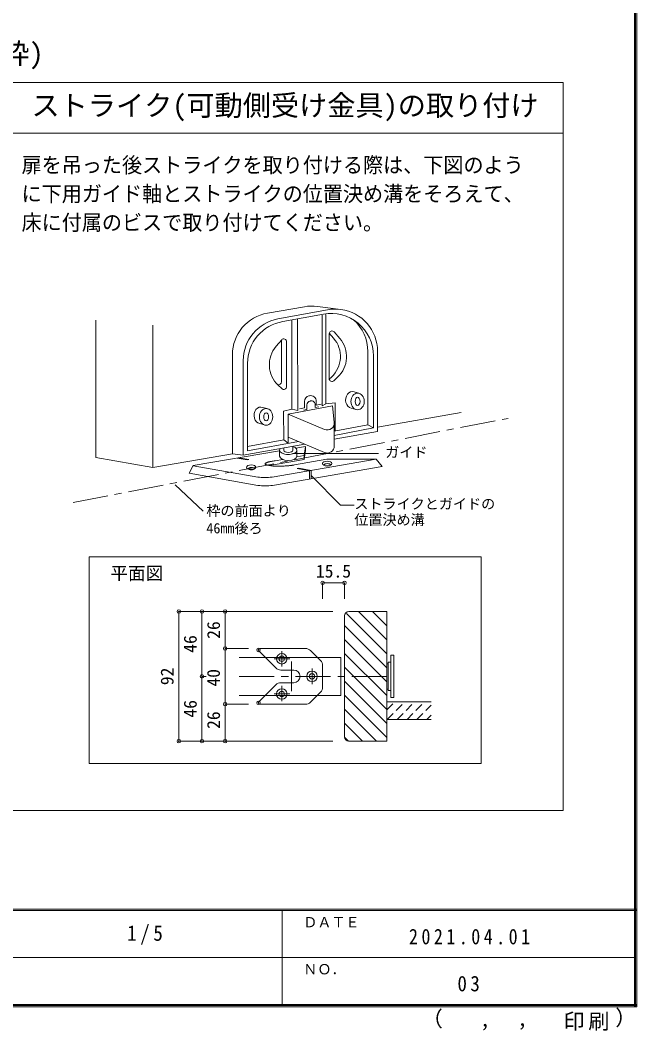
# Model space of a CAD drawing. Units: millimetres, scale not verified. Extents: x -973 to 977, y -718 to 696.
# Drawn here: x 539 to 977, y -718 to -1 of the extents above; entities that cross this region are included whole.
import ezdxf
from ezdxf.enums import TextEntityAlignment as Align

# ---------------------------------------------------------------- set-up
doc = ezdxf.new("R2010")
doc.units = ezdxf.units.MM
doc.header["$LTSCALE"] = 5
doc.header["$PDMODE"] = 32
doc.header["$PDSIZE"] = 2.5
doc.linetypes.add('CHAIN1', pattern=[8, 5, -1, 1, -1])
doc.linetypes.add('DASHED1', pattern=[1.8, 1.2, -0.6])
for name, color, linetype, lineweight in [('0-3_仕上げ', 2, 'Continuous', 9), ('0-4_枠', 3, 'Continuous', 9), ('0-6_扉', 6, 'Continuous', 9), ('0-7_金物', 7, 'Continuous', 9), ('0-C_ハッチ', 7, 'Continuous', 9), ('F-1_枠', 6, 'Continuous', 9)]:
    doc.layers.add(name, color=color, linetype=linetype, lineweight=lineweight)
doc.layers.add('F-A_文字', color=7, linetype='Continuous')
doc.styles.add('ＭＳ ゴシック', font='')
doc.styles.get('ＭＳ ゴシック').set_extended_font_data('MS Gothic')

msp = doc.modelspace()

# ---------------------------------------------------------------- linework, layer by layer
at = {"layer": '0-3_仕上げ'}
for p, q in [((799.195, -484.416), (830.74, -484.416)), ((799.195, -496.916), (830.74, -496.916))]:
    msp.add_line(p, q, dxfattribs=at)
at = {"layer": '0-4_枠'}
for p, q in [((772.195, -420.416), (799.195, -420.416)), ((799.195, -420.416), (799.195, -512.416)), ((769.195, -509.416), (769.195, -423.416)), ((772.195, -512.416), (799.195, -512.416))]:
    msp.add_line(p, q, dxfattribs=at)
for centre, start, end in [((772.195, -423.416), 90, 180), ((772.195, -509.416), 180, 270)]:
    msp.add_arc(centre, 3, start, end, dxfattribs=at)
at = {"layer": '0-6_扉'}
for p, q in [((694.4, -452.916), (766.695, -452.916)), ((766.695, -452.916), (766.695, -479.916)), ((694.4, -479.916), (766.695, -479.916))]:
    msp.add_line(p, q, dxfattribs=at)
at = {"layer": '0-7_金物'}
for p, q in [((802.195, -481.416), (802.195, -451.416)), ((804.195, -451.416), (802.195, -451.416)), ((804.195, -481.416), (804.195, -451.416)), ((799.195, -457.416), (800.195, -457.416)), ((802.195, -456.416), (800.195, -456.416)), ((800.195, -476.416), (800.195, -456.416)), ((800.195, -475.416), (799.195, -475.416)), ((802.195, -476.416), (800.195, -476.416)), ((804.195, -481.416), (802.195, -481.416))]:
    msp.add_line(p, q, dxfattribs=at)
at = {"layer": '0-C_ハッチ', "color": 3}
for p, q in [((134.896, -45.15), (924.496, -45.15)), ((924.496, -561.667), (924.496, -45.15)), ((924.496, -81.15), (134.896, -81.15)), ((-196.049, -561.667), (924.496, -561.667))]:
    msp.add_line(p, q, dxfattribs=at)
at = {"layer": '0-C_ハッチ'}
for p, q in [((714.591, -208.715), (740.778, -204.219)), ((757.239, -206.358), (721.977, -212.883)), ((750.004, -203.956), (766.662, -206.12)), ((754.272, -209.448), (725.522, -214.767)), ((731.809, -276.961), (731.809, -213.731)), ((735.918, -213.034), (735.998, -277.758)), ((753.431, -210.165), (753.431, -274.451)), ((756.077, -273.128), (756.077, -209.729)), ((765.828, -226.666), (761.898, -222.095)), ((720.721, -232.273), (724.651, -227.702)), ((724.419, -257.563), (724.419, -227.971)), ((728.167, -260.877), (728.167, -229.006)), ((758.381, -255.27), (758.381, -223.398)), ((761.497, -226.491), (758.437, -222.93)), ((785.774, -287.906), (785.774, -236.006)), ((792.698, -235.857), (792.698, -292.663)), ((689.667, -238.282), (689.667, -308.451)), ((697.435, -242.382), (697.435, -309.46)), ((789.73, -238.947), (789.73, -290.13)), ((700.403, -244.368), (700.403, -306.465)), ((760.027, -254.103), (758.412, -255.621)), ((764.357, -254.278), (761.751, -256.728)), ((722.191, -259.885), (724.798, -262.335)), ((776.051, -264.677), (779.288, -265.563)), ((740.826, -271.373), (740.826, -275.901)), ((744.362, -267.383), (744.007, -267.458)), ((745.079, -271.06), (744.83, -271.112)), ((749.182, -271.298), (749.182, -274.152)), ((711.127, -275.617), (714.363, -276.503)), ((731.809, -276.961), (725.892, -278.199)), ((725.892, -278.199), (726.112, -298.705)), ((729.199, -280.411), (760.78, -274.629)), ((731.809, -276.961), (735.998, -277.758)), ((740.826, -275.901), (737.221, -276.656)), ((742.603, -277.023), (740.08, -277.551)), ((742.603, -273.853), (742.603, -277.023)), ((748.452, -273.801), (748.452, -275.799)), ((750.976, -275.27), (748.452, -275.799)), ((752.787, -273.398), (749.182, -274.152)), ((761.952, -286.181), (760.78, -274.629)), ((773.971, -276.182), (777.208, -277.068)), ((755.037, -291.294), (729.198, -280.414)), ((729.199, -280.411), (729.199, -300.909)), ((761.977, -286.686), (761.977, -303.001)), ((709.046, -287.122), (712.283, -288.008)), ((761.977, -292.391), (785.774, -287.906)), ((789.73, -290.13), (761.977, -295.446)), ((761.977, -298.08), (792.698, -292.663)), ((789.73, -290.13), (785.774, -287.906)), ((726.112, -298.705), (700.403, -303.466)), ((700.403, -306.465), (736.546, -299.823)), ((726.112, -298.705), (729.199, -300.909)), ((755.037, -307.609), (729.199, -296.729)), ((661.934, -316.804), (723.219, -306.476)), ((697.435, -309.46), (741.134, -301.755)), ((723.219, -305.959), (723.219, -310.135)), ((726.281, -305.959), (726.281, -304.374)), ((732.456, -305.959), (732.456, -303.285)), ((741.583, -303.381), (734.807, -304.523)), ((735.518, -305.959), (735.518, -310.135)), ((741.583, -303.381), (740.677, -309.818)), ((741.583, -306.139), (740.677, -312.576)), ((741.583, -306.139), (741.583, -303.381)), ((689.762, -308.463), (697.435, -309.46)), ((693.151, -311.543), (700.19, -312.775)), ((694.284, -311.352), (701.246, -312.571)), ((700.19, -312.775), (701.246, -312.571)), ((716.093, -316.912), (740.677, -312.576)), ((791.598, -312.453), (717.864, -325.026)), ((719.96, -313.472), (725.449, -312.504)), ((756.687, -312.366), (733.663, -316.426)), ((735.394, -310.75), (740.677, -309.818)), ((740.677, -309.818), (740.677, -312.576)), ((791.581, -312.254), (756.687, -312.366)), ((796.03, -317.441), (791.651, -312.282)), ((659.004, -322.307), (661.865, -316.85)), ((707.8, -330.91), (659.004, -322.307)), ((661.933, -317.001), (707.647, -325.004)), ((718.126, -330.926), (796.03, -317.441)), ((735.6, -318.973), (736.727, -318.781)), ((735.6, -318.973), (744.365, -320.507)), ((736.727, -318.781), (745.492, -320.315)), ((744.365, -320.507), (744.365, -326.384)), ((745.492, -320.315), (745.492, -326.189)), ((587.928, -528.236), (587.928, -381.58)), ((866.264, -381.58), (587.928, -381.58)), ((866.264, -528.236), (866.264, -381.58)), ((720.566, -460.452), (708.488, -448.373)), ((741.624, -446.666), (709.195, -446.666)), ((745.159, -448.131), (752.23, -455.202)), ((753.695, -458.737), (753.695, -474.095)), ((724.102, -461.916), (733.195, -461.916)), ((720.566, -472.381), (708.488, -484.459)), ((724.102, -470.916), (733.195, -470.916)), ((752.23, -477.631), (745.159, -484.702)), ((741.624, -486.166), (709.195, -486.166)), ((587.928, -528.236), (866.264, -528.236))]:
    msp.add_line(p, q, dxfattribs=at)
at = {"layer": '0-C_ハッチ', "color": 2}
for p, q in [((592.818, -311.254), (592.818, -213.837)), ((633.267, -318.366), (633.267, -217.394)), ((792.698, -289.736), (851.959, -279.25)), ((633.267, -318.366), (592.818, -311.254)), ((689.762, -308.463), (633.267, -318.366))]:
    msp.add_line(p, q, dxfattribs=at)
at = {"layer": '0-C_ハッチ', "color": 4, "linetype": 'CHAIN1'}
for p, q in [((576.663, -343.166), (885.274, -283.472)), ((724.695, -448.425), (724.695, -459.415)), ((719.369, -453.916), (730.477, -453.916)), ((731.695, -455.916), (731.695, -476.916)), ((746.195, -460.848), (746.195, -471.957)), ((694.4, -466.416), (801.551, -466.416)), ((724.695, -473.032), (724.695, -483.902)), ((719.369, -478.916), (730.477, -478.916))]:
    msp.add_line(p, q, dxfattribs=at)
at = {"layer": '0-C_ハッチ', "color": 4}
for p, q in [((732.325, -308.286), (793.314, -308.286)), ((745.734, -324.227), (766.373, -344.866)), ((649.168, -330.655), (668.931, -349.255)), ((766.373, -344.866), (776.185, -344.866)), ((753.695, -400.108), (753.695, -411.358)), ((769.195, -400.108), (753.695, -400.108)), ((769.195, -400.108), (769.195, -411.358)), ((651.622, -420.416), (667.669, -420.416)), ((651.622, -420.416), (651.622, -512.416)), ((667.669, -420.416), (760.9, -420.416)), ((668.093, -420.416), (668.093, -466.416)), ((684.565, -420.416), (684.565, -446.666)), ((799.195, -450.393), (770.707, -421.904)), ((799.195, -440.493), (779.118, -420.416)), ((799.195, -430.594), (789.017, -420.416)), ((799.195, -420.694), (798.917, -420.416)), ((799.195, -460.292), (769.195, -430.292)), ((799.195, -470.192), (769.195, -440.192)), ((684.565, -446.666), (701.037, -446.666)), ((684.565, -446.666), (684.565, -486.166)), ((799.195, -480.091), (769.195, -450.091)), ((799.195, -489.991), (769.195, -459.991)), ((668.093, -466.416), (671.084, -466.416)), ((668.093, -466.416), (668.093, -512.416)), ((799.195, -499.89), (769.195, -469.89)), ((799.195, -509.79), (769.195, -479.79)), ((684.565, -486.166), (701.037, -486.166)), ((684.565, -486.166), (684.565, -512.416)), ((791.922, -512.416), (769.195, -489.689)), ((782.022, -512.416), (769.195, -499.589)), ((651.622, -512.416), (667.669, -512.416)), ((667.669, -512.416), (760.9, -512.416)), ((772.123, -512.416), (769.195, -509.488))]:
    msp.add_line(p, q, dxfattribs=at)
at = {"layer": '0-C_ハッチ', "color": 4, "linetype": 'DASHED1'}
for p, q in [((799.195, -490.095), (804.873, -484.416)), ((799.444, -496.916), (811.944, -484.416)), ((806.515, -496.916), (819.015, -484.416)), ((813.586, -496.916), (826.086, -484.416)), ((820.658, -496.916), (830.74, -486.834)), ((827.729, -496.916), (830.74, -493.905))]:
    msp.add_line(p, q, dxfattribs=at)
at = {"layer": '0-C_ハッチ'}
for points in [[(753.431, -274.451), (756.077, -273.128), (762.712, -272.467), (762.712, -292.253)], [(712.945, -315.595), (712.971, -315.461), (713.044, -315.332), (713.162, -315.207), (713.326, -315.086), (713.535, -314.97), (713.791, -314.859), (714.063, -314.754), (714.326, -314.657), (714.577, -314.569), (714.819, -314.49), (715.049, -314.419), (715.269, -314.356), (715.478, -314.302), (715.677, -314.257), (715.864, -314.217), (716.036, -314.18), (716.194, -314.147), (716.339, -314.118), (716.469, -314.091), (716.585, -314.068), (716.688, -314.048), (716.776, -314.032), (717.312, -313.937), (717.898, -313.834), (718.535, -313.722), (719.222, -313.601), (719.96, -313.471)], [(733.663, -316.425), (733.288, -316.491), (732.935, -316.553), (732.605, -316.611), (732.297, -316.665), (732.012, -316.716), (731.752, -316.749), (731.439, -316.785), (731.072, -316.824), (730.652, -316.866), (730.178, -316.912), (729.651, -316.961), (729.07, -317.013), (728.436, -317.068), (727.764, -317.122), (727.071, -317.171), (726.357, -317.215), (725.621, -317.254), (724.864, -317.288), (724.086, -317.317), (723.286, -317.341), (722.466, -317.36), (721.641, -317.368), (720.83, -317.359), (720.034, -317.332), (719.251, -317.289), (718.482, -317.228), (717.727, -317.15), (716.986, -317.054), (716.259, -316.942), (715.579, -316.819), (714.977, -316.694), (714.455, -316.565), (714.012, -316.434), (713.647, -316.299), (713.362, -316.161), (713.156, -316.02), (713.028, -315.877), (712.964, -315.734), (712.945, -315.595)]]:
    msp.add_lwpolyline(points, dxfattribs=at)
for centre, radius in [((724.695, -453.916), 3.75), ((724.695, -453.916), 1.95), ((746.195, -466.416), 3.75), ((746.195, -466.416), 1.95), ((724.695, -478.916), 3.75), ((724.695, -478.916), 1.95)]:
    msp.add_circle(centre, radius, dxfattribs=at)
for centre, radius, start, end in [((746.237, -233.718), 30, 82.7856, 100.48305), ((762.698, -235.857), 30, 82.48094, 100.48305), ((762.698, -235.857), 30, 0, 82.48094), ((719.667, -238.282), 30, 99.74095, 180), ((727.435, -242.382), 30, 100.48305, 180), ((730.403, -244.368), 30, 99.36428, 180), ((759.73, -238.947), 30, 0, 100.48305), ((755.774, -236.006), 30, 0, 48.66116), ((760.381, -223.398), 2, 40.68451, 180), ((726.167, -229.006), 2, 0, 139.31549), ((746.331, -239.529), 20, 313.21984, 40.68451), ((750.661, -239.704), 20, 313.21984, 40.68451), ((735.887, -245.311), 20, 139.31549, 226.78016), ((722.419, -257.563), 2, 249.98399, 0), ((760.381, -255.27), 2, 180, 313.21984), ((726.167, -260.877), 2, 226.78016, 0), ((744.826, -271.373), 4, 101.82187, 180), ((745.403, -273.853), 2.8, 101.82187, 180), ((745.182, -271.298), 4, 0, 101.82187), ((745.652, -273.801), 2.8, 0, 101.82187), ((756.977, -286.686), 5, 247.16514, 5.79361), ((756.977, -303.001), 5, 247.16514, 0), ((791.581, -312.354), 0.1, 279.67723, 90.18383), ((661.95, -316.902), 0.1, 99.56556, 260.07017), ((712.821, -295.453), 30, 260.07017, 279.67723), ((713.009, -301.366), 30, 260.001, 279.82085), ((709.195, -447.666), 1, 90, 225), ((741.624, -451.666), 5, 45, 90), ((748.695, -458.737), 5, 0, 45), ((724.102, -456.916), 5, 225, 270), ((733.195, -466.416), 4.5, 270, 90), ((724.102, -475.916), 5, 90, 135), ((748.695, -474.095), 5, 315, 360), ((709.195, -485.166), 1, 135, 270), ((741.624, -481.166), 5, 270, 315)]:
    msp.add_arc(centre, radius, start, end, dxfattribs=at)
for centre, major_axis, ratio, start_param, end_param in [((774.718, -270.347), (0, 5.909), 0.8, 5.9972568, 9.2661127), ((709.793, -281.287), (0, 5.909), 0.8, 5.9972568, 9.2661127), ((729.369, -305.959), (6.15, 0), 0.5, 2.7689685, 7.3280663), ((729.369, -305.959), (3.087, 0), 0.5, 3.1415927, 6.2831853), ((729.369, -310.135), (6.15, 0), 0.5, 3.1415927, 6.2831853)]:
    msp.add_ellipse(centre, major_axis=major_axis, ratio=ratio, start_param=start_param, end_param=end_param, dxfattribs=at)
for centre, major_axis, ratio in [((778.525, -271.392), (0, 5.909), 0.8), ((778.525, -271.392), (0, 2.909), 0.593777), ((713.6, -282.332), (0, 5.909), 0.8), ((713.6, -282.332), (0, 2.909), 0.593777), ((756.85, -315.459), (3.31, 0), 0.5), ((703.082, -318.089), (3.31, 0), 0.5), ((703.209, -319.017), (2.184, 0), 0.4), ((756.977, -316.388), (2.184, 0), 0.4)]:
    msp.add_ellipse(centre, major_axis=major_axis, ratio=ratio, dxfattribs=at)
for p in [(753.695, -400.108), (769.195, -400.108), (651.622, -420.416), (668.093, -420.416), (684.565, -420.416), (684.565, -446.666), (708.195, -447.666), (668.093, -466.416), (684.565, -486.166), (708.195, -485.166), (651.622, -512.416), (668.093, -512.416), (684.565, -512.416)]:
    msp.add_point(p, dxfattribs=at)
at = {"layer": 'F-1_枠'}
for p, q in [((974.986, 695.833), (974.986, -700.833)), ((975.82, 695.833), (975.82, -700.833)), ((976.653, 695.833), (976.653, -700.833)), ((976.653, -631.667), (-973.347, -631.667)), ((976.653, -632.5), (-973.347, -632.5)), ((724.986, -632.5), (724.986, -699.167)), ((1.653, -665.833), (974.986, -665.834)), ((976.653, -699.167), (-973.347, -699.167)), ((976.653, -700), (-973.347, -700)), ((976.653, -700.833), (-973.347, -700.833))]:
    msp.add_line(p, q, dxfattribs=at)

# ---------------------------------------------------------------- texts
at = {"layer": '0-C_ハッチ', "style": 'ＭＳ ゴシック'}
for s, height, p in [('■ガイドランナーの取り付け(ＭＵＫＵ固定枠)', 14.66, (135.782, -36.312)), ('ストライク(可動側受け金具)の取り付け', 14.66, (547.096, -73.15)), ('ガイド', 7.331, (798.114, -313.286)), ('ストライクとガイドの', 7.331, (776.185, -349.866)), ('枠の前面より', 7.331, (671.197, -354.747)), ('位置決め溝', 7.331, (776.185, -361.204)), ('46㎜後ろ', 7.331, (671.197, -367.166)), ('平面図', 9.164, (603.11, -400.648)), ('15.5', 9.164, (748.945, -399.108))]:
    msp.add_text(s, height=height, dxfattribs=at).set_placement(p, align=Align.BOTTOM_LEFT)
at = {"layer": '0-C_ハッチ', "style": 'ＭＳ ゴシック', "width": 0.95}
for s, p in [('扉を吊った後ストライクを取り付ける際は、下図のよう', (540.062, -112.478)), ('に下用ガイド軸とストライクの位置決め溝をそろえて、', (540.062, -132.878)), ('床に付属のビスで取り付けてください。', (540.062, -153.278))]:
    msp.add_text(s, height=11, dxfattribs=at).set_placement(p, align=Align.BOTTOM_LEFT)
at = {"layer": '0-C_ハッチ', "style": 'ＭＳ ゴシック'}
for s, p in [('26', (683.614, -439.791)), ('46', (667.093, -449.666)), ('92', (650.67, -472.666)), ('40', (683.565, -473.666)), ('46', (667.093, -495.666)), ('26', (683.614, -503.698))]:
    msp.add_text(s, height=9.164, rotation=90, dxfattribs=at).set_placement(p, align=Align.BOTTOM_LEFT)
at = {"layer": 'F-A_文字', "style": 'ＭＳ ゴシック'}
for s, height, p in [('ＤＡＴＥ', 7.331, (739.986, -646.667)), ('ＮＯ．', 7.331, (739.986, -680.001)), ('（', 11, (823.992, -718.052)), ('）', 11, (961.387, -717.355)), (',', 11, (865.199, -718.052)), (',', 11, (891.686, -717.588))]:
    msp.add_text(s, height=height, dxfattribs=at).set_placement(p, align=Align.BOTTOM_LEFT)
at = {"layer": 'F-A_文字', "char_height": 11, "attachment_point": 7, "style": 'ＭＳ ゴシック'}
for s, insert in [('\\T1.38;\\W0.9;1/5', (614.986, -656.667)), ('\\T1.39;\\W0.85;2021.04.01', (814.986, -656.667)), ('\\T1.36;\\W0.9;03', (849.361, -690.001)), ('\\T1.17;印刷', (924.678, -717.82))]:
    msp.add_mtext(s, dxfattribs=dict(at, insert=insert))

doc.saveas('drawing.dxf')
